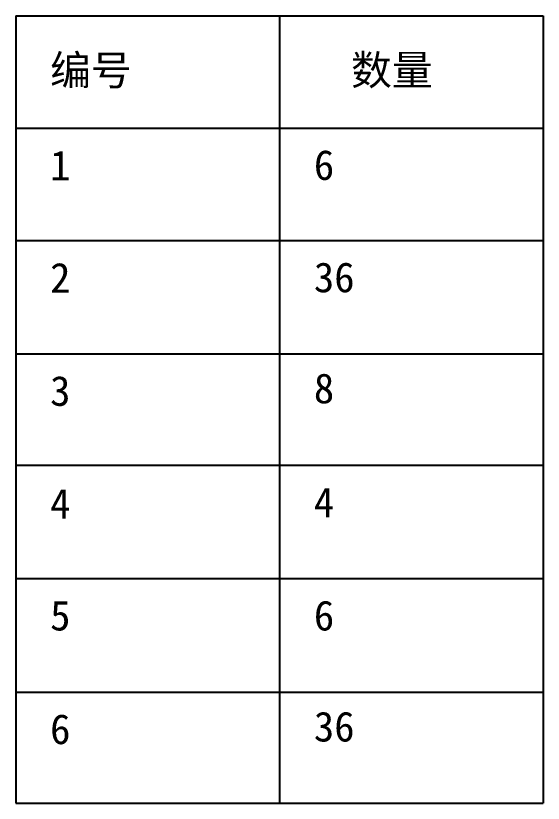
# Model space of a CAD drawing. Header units: millimetres. Extents: x 3071 to 17740, y -10095 to 4997.
# Drawn here: x 6370 to 7075, y 3659 to 4711 of the extents above; entities that cross this region are included whole.
import ezdxf

# ---------------------------------------------------------------- set-up
doc = ezdxf.new("R2010")
doc.units = ezdxf.units.MM
doc.layers.add('标号', color=4, linetype='Continuous')
doc.styles.get("Standard").update_dxf_attribs({"font": 'arial.ttf'})

msp = doc.modelspace()

# ---------------------------------------------------------------- linework, layer by layer
for p, q in [((6370.014, 4710.711), (7075.079, 4710.711)), ((6370.014, 4710.711), (6370.014, 3659.002)), ((6722.547, 4710.711), (6722.547, 3659.002)), ((7075.079, 4710.711), (7075.079, 3659.002)), ((6370.014, 4560.711), (7075.079, 4560.711)), ((6370.014, 4410.711), (7075.079, 4410.711)), ((6370.014, 4259.002), (7075.079, 4259.002)), ((6370.014, 4110.711), (7075.079, 4110.711)), ((6370.014, 3959.002), (7075.079, 3959.002)), ((6370.014, 3807.293), (7075.079, 3807.293)), ((6370.014, 3659.002), (7075.079, 3659.002))]:
    msp.add_line(p, q)

# ---------------------------------------------------------------- texts
at = {"layer": '标号', "char_height": 40, "attachment_point": 7}
for s, insert in [('{\\fSimSun|b0|i0|c134|p2;编号}', (6415.938, 4613.716)), ('{\\fSimSun|b0|i0|c134|p2;数量}', (6818.156, 4613.716)), ('{\\fSimSun|b0|i0|c134|p2;1}', (6415.938, 4490.777)), ('{\\fSimSun|b0|i0|c134|p2;6}', (6768.47, 4490.777)), ('{\\fSimSun|b0|i0|c134|p2;2}', (6415.938, 4340.777)), ('{\\fSimSun|b0|i0|c134|p2;36}', (6768.47, 4340.777)), ('{\\fSimSun|b0|i0|c134|p2;3}', (6415.938, 4189.069)), ('{\\fSimSun|b0|i0|c134|p2;8}', (6768.47, 4192.486)), ('{\\fSimSun|b0|i0|c134|p2;4}', (6415.938, 4039.069)), ('{\\fSimSun|b0|i0|c134|p2;4}', (6768.47, 4040.777)), ('{\\fSimSun|b0|i0|c134|p2;5}', (6415.938, 3889.069)), ('{\\fSimSun|b0|i0|c134|p2;6}', (6768.47, 3889.069)), ('{\\fSimSun|b0|i0|c134|p2;6}', (6415.938, 3737.36)), ('{\\fSimSun|b0|i0|c134|p2;36}', (6768.47, 3740.777))]:
    msp.add_mtext_dynamic_manual_height_columns(s, width=1605.41615, gutter_width=12.5, heights=[52.667], dxfattribs=dict(at, insert=insert))

doc.saveas('drawing.dxf')
